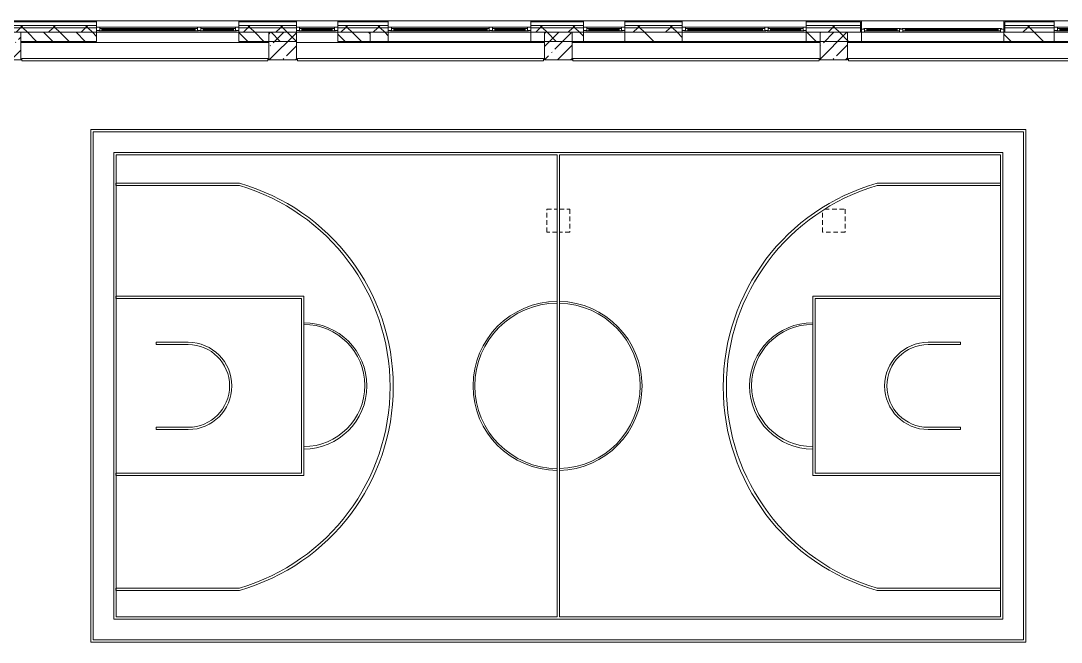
# Model space of a CAD drawing. Header units: millimetres. Extents: x -3238 to 193830, y -8553 to 29000.
# Drawn here: x 101717 to 124367, y 13824 to 27350 of the extents above; entities that cross this region are included whole.
import ezdxf

# ---------------------------------------------------------------- set-up
doc = ezdxf.new("R2010")
doc.units = ezdxf.units.MM
doc.linetypes.add('200_ШТРИХ__ш1_п0_6_', pattern=[160, 100, -60])
for name, color, linetype, lineweight in [('A-DETL-MBND-1', 7, '200_ШТРИХ__ш1_п0_6_', 9), ('A-GLAZ-2', 7, 'Continuous', 5), ('A-WALL', 7, 'Continuous', 9), ('A-WALL-3', 7, 'Continuous', 5), ('I-WALL-6', 7, 'Continuous', 5), ('S-COLS-3', 7, 'Continuous', 5)]:
    doc.layers.add(name, color=color, linetype=linetype, lineweight=lineweight)
doc.layers.add('A-FLOR-3', color=7, linetype='Continuous', lineweight=5, true_color=0xaaaaaa)
pattern_1 = [(45, (58957.15, 0), (-285.1231, 285.1231), []), (45, (59242.27, 0), (-285.1231, 285.1231), [504.031, -100.806, 16.764, -84.042])]
pattern_2 = [(45, (58957.15, 0), (-353.5534, 353.5534), []), (135, (58957.15, 0), (-353.5534, -353.5534), [])]

# ---------------------------------------------------------------- blocks, each defined once
blk = doc.blocks.new('BSC_Колонна _Прямоугольная - 600х600-V144-2_3_1_птичка')
at = {"layer": 'S-COLS-3'}
h = blk.add_hatch(dxfattribs=at)
h.set_pattern_fill('FP_167', color=256, style=0, pattern_type=2)
h.set_pattern_definition([(45, (-42460, -26800), (-285.123, 285.123), []), (45, (-42174.88, -26800), (-285.123, 285.123), [504.031, -100.806, 16.764, -84.042])])
h.paths.add_polyline_path([(-300, -300), (300, -300), (300, 300), (-300, 300), (-300, 145)])
for p, q in [((300, 300), (-300, 300)), ((-300, 300), (-300, -300)), ((300, -300), (300, 300)), ((-300, -300), (300, -300))]:
    blk.add_line(p, q, dxfattribs=at)
blk = doc.blocks.new('120_Окно_СКБ_2Ст - 120_Окно_СКБ_2Ст 2700х2500 _мал створка справа_ 2-23206922-2_3_1_птичка')
at = {"layer": 'A-GLAZ-2'}
for p, q in [((-1350, -75), (-1350, -5)), ((-1350, -5), (-1280, -5)), ((1350, -5), (-1350, -5)), ((-1280, -75), (-1350, -75)), ((-1350, -75), (-1300, -75)), ((-1280, -75), (-1300, -75)), ((-1300, -75), (-1300, -85)), ((-1300, -85), (470, -85)), ((470, -85), (-1300, -85)), ((-1280, -5), (-1280, -75)), ((450, -35), (-1280, -35)), ((-1280, -35), (-1280, -75)), ((-1230, -85), (-1230, -35)), ((-1230, -55), (400, -55)), ((400, -65), (-1230, -65)), ((400, -85), (400, -35)), ((450, -75), (450, -5)), ((450, -5), (520, -5)), ((450, -75), (450, -35)), ((520, -75), (450, -75)), ((470, -75), (450, -75)), ((470, -75), (500, -75)), ((470, -85), (470, -75)), ((520, -75), (500, -75)), ((500, -75), (500, -85)), ((500, -85), (1300, -85)), ((1300, -85), (500, -85)), ((520, -5), (520, -75)), ((1280, -35), (520, -35)), ((520, -35), (520, -75)), ((570, -85), (570, -35)), ((570, -55), (1230, -55)), ((1230, -65), (570, -65)), ((1230, -85), (1230, -35)), ((1280, -75), (1280, -5)), ((1280, -5), (1350, -5)), ((1280, -75), (1280, -35)), ((1350, -75), (1280, -75)), ((1300, -75), (1280, -75)), ((1300, -75), (1350, -75)), ((1300, -85), (1300, -75)), ((1350, -5), (1350, -75))]:
    blk.add_line(p, q, dxfattribs=at)
blk = doc.blocks.new('120_Окно_СКБ_2Ст - 120_Окно_СКБ_2Ст 3100х2500 _мал_створка слева_ 2-19089248-2_3_1_птичка')
at = {"layer": 'A-GLAZ-2'}
for p, q in [((-1550, -75), (-1550, -5)), ((-1550, -5), (-1480, -5)), ((1550, -5), (-1550, -5)), ((-1480, -75), (-1550, -75)), ((-1550, -75), (-1500, -75)), ((-1480, -75), (-1500, -75)), ((-1500, -75), (-1500, -85)), ((-1500, -85), (670, -85)), ((670, -85), (-1500, -85)), ((-1480, -5), (-1480, -75)), ((650, -35), (-1480, -35)), ((-1480, -35), (-1480, -75)), ((-1430, -85), (-1430, -35)), ((-1430, -55), (600, -55)), ((600, -65), (-1430, -65)), ((600, -85), (600, -35)), ((650, -75), (650, -5)), ((650, -5), (720, -5)), ((650, -75), (650, -35)), ((720, -75), (650, -75)), ((670, -75), (650, -75)), ((670, -75), (700, -75)), ((670, -85), (670, -75)), ((720, -75), (700, -75)), ((700, -75), (700, -85)), ((700, -85), (1500, -85)), ((1500, -85), (700, -85)), ((720, -5), (720, -75)), ((1480, -35), (720, -35)), ((720, -35), (720, -75)), ((770, -85), (770, -35)), ((770, -55), (1430, -55)), ((1430, -65), (770, -65)), ((1430, -85), (1430, -35)), ((1480, -75), (1480, -5)), ((1480, -5), (1550, -5)), ((1480, -75), (1480, -35)), ((1550, -75), (1480, -75)), ((1500, -75), (1480, -75)), ((1500, -75), (1550, -75)), ((1500, -85), (1500, -75)), ((1550, -5), (1550, -75))]:
    blk.add_line(p, q, dxfattribs=at)
blk = doc.blocks.new('120_Окно_СКБ_1Ст - 120_Окно_СКБ_1Ст 900х2500_h_-19906774-2_3_1_птичка')
at = {"layer": 'A-GLAZ-2'}
for p, q in [((-450, -75), (-450, -5)), ((-450, -5), (-380, -5)), ((450, -5), (-450, -5)), ((-380, -75), (-450, -75)), ((-450, -75), (-400, -75)), ((-380, -75), (-400, -75)), ((-400, -75), (-400, -85)), ((-400, -85), (400, -85)), ((400, -85), (-400, -85)), ((-380, -5), (-380, -75)), ((380, -35), (-380, -35)), ((-380, -35), (-380, -75)), ((-330, -85), (-330, -35)), ((-330, -55), (330, -55)), ((330, -65), (-330, -65)), ((330, -85), (330, -35)), ((380, -75), (380, -5)), ((380, -5), (450, -5)), ((380, -75), (380, -35)), ((450, -75), (380, -75)), ((400, -75), (380, -75)), ((400, -75), (450, -75)), ((400, -85), (400, -75)), ((450, -5), (450, -75))]:
    blk.add_line(p, q, dxfattribs=at)
blk = doc.blocks.new('120_Окно_СКБ_2Ст - 120_Окно_СКБ_2Ст 3100х2500 _мал_створка слева_-22274797-2_3_1_птичка')
at = {"layer": 'A-GLAZ-2'}
for p, q in [((-1550, 45), (-1550, 115)), ((-1550, 115), (-1480, 115)), ((1550, 115), (-1550, 115)), ((-1480, 45), (-1550, 45)), ((-1550, 45), (-1500, 45)), ((-1480, 45), (-1500, 45)), ((-1500, 45), (-1500, 35)), ((-1500, 35), (670, 35)), ((670, 35), (-1500, 35)), ((-1480, 115), (-1480, 45)), ((650, 85), (-1480, 85)), ((-1480, 85), (-1480, 45)), ((-1430, 35), (-1430, 85)), ((-1430, 65), (600, 65)), ((600, 55), (-1430, 55)), ((600, 35), (600, 85)), ((650, 45), (650, 115)), ((650, 115), (720, 115)), ((650, 45), (650, 85)), ((720, 45), (650, 45)), ((670, 45), (650, 45)), ((670, 45), (700, 45)), ((670, 35), (670, 45)), ((720, 45), (700, 45)), ((700, 45), (700, 35)), ((700, 35), (1500, 35)), ((1500, 35), (700, 35)), ((720, 115), (720, 45)), ((1480, 85), (720, 85)), ((720, 85), (720, 45)), ((770, 35), (770, 85)), ((770, 65), (1430, 65)), ((1430, 55), (770, 55)), ((1430, 35), (1430, 85)), ((1480, 45), (1480, 115)), ((1480, 115), (1550, 115)), ((1480, 45), (1480, 85)), ((1550, 45), (1480, 45)), ((1500, 45), (1480, 45)), ((1500, 45), (1550, 45)), ((1500, 35), (1500, 45)), ((1550, 115), (1550, 45))]:
    blk.add_line(p, q, dxfattribs=at)
blk = doc.blocks.new('BSC_Колонна _Прямоугольная - 500х500-33455413-2_3_1_птичка')
at = {"layer": 'A-DETL-MBND-1'}
for p, q in [((-250, 250), (-23, 250)), ((-250, -250), (-250, 250)), ((27, 250), (250, 250)), ((250, 250), (250, -250)), ((-23, -250), (-250, -250)), ((250, -250), (27, -250))]:
    blk.add_line(p, q, dxfattribs=at)
blk = doc.blocks.new('BSC_Колонна _Прямоугольная - 500х500-V226-2_3_1_птичка')
at = {"layer": 'A-DETL-MBND-1'}
for p, q in [((-198, 250), (250, 250)), ((250, 250), (250, -250)), ((-250, -250), (-250, 216)), ((250, -250), (-250, -250))]:
    blk.add_line(p, q, dxfattribs=at)

msp = doc.modelspace()

# ---------------------------------------------------------------- hatches: boundary and pattern name
at = {"layer": 'A-WALL-3'}
h = msp.add_hatch(dxfattribs=at)
h.set_pattern_fill('FP_151', color=256, style=0, pattern_type=2)
h.set_pattern_definition(pattern_2)
h.paths.add_polyline_path([(152117.2, 27200), (152117.2, 27250), (139307.2, 27250), (139307.2, 27200), (152017.2, 27200)])
h.paths.add_polyline_path([(136807.2, 27200), (136807.2, 27250), (135297.2, 27250), (135297.2, 27200), (136003.2, 27200)])
h.paths.add_polyline_path([(125117.2, 27200), (126917.2, 27200), (126917.2, 27250), (125117.2, 27250)])
h.paths.add_polyline_path([(127817.2, 27200), (133197.2, 27200), (133197.2, 27250), (127817.2, 27250)])
h.paths.add_polyline_path([(124217.2, 27200), (124217.2, 27250), (123137.2, 27250), (123137.2, 27200), (123912.4, 27200)])
h.paths.add_polyline_path([(112817.3, 27200), (113967, 27200), (113967, 27250), (112817.3, 27250)])
h.paths.add_polyline_path([(109717.3, 27200), (109717.3, 27250), (108617.4, 27250), (108617.4, 27200), (108937.7, 27200)])
h.paths.add_polyline_path([(114867, 27200), (116117.2, 27200), (116117.2, 27250), (114867, 27250)])
h.paths.add_polyline_path([(107717.4, 27200), (107717.4, 27250), (106464.2, 27250), (106464.2, 27200), (106855.7, 27200)])
h.paths.add_polyline_path([(119997.2, 27200), (119997.2, 27250), (118817.2, 27250), (118817.2, 27200), (119712.4, 27200)])
h.paths.add_polyline_path([(103364.2, 27200), (103364.2, 27250), (100967.2, 27250), (100967.2, 27200), (102691.8, 27200)])
h = msp.add_hatch(dxfattribs=at)
h.set_pattern_fill('FP_151', color=256, style=0, pattern_type=2)
h.set_pattern_definition(pattern_2)
h.paths.add_polyline_path([(152017.2, 27100), (152017.2, 27200), (139307.2, 27200), (139307.2, 27100), (148495, 27100)])
h.paths.add_polyline_path([(136003.2, 27100), (136807.2, 27100), (136807.2, 27200), (135297.2, 27200), (135297.2, 27100), (135707.2, 27100)])
h.paths.add_polyline_path([(125593.4, 27100), (126917.2, 27100), (126917.2, 27200), (125117.2, 27200), (125117.2, 27100)])
h.paths.add_polyline_path([(129267.2, 27100), (133197.2, 27100), (133197.2, 27200), (127817.2, 27200), (127817.2, 27100)])
h.paths.add_polyline_path([(119347.5, 27100), (119997.2, 27100), (119997.2, 27200), (118817.2, 27200), (118817.2, 27100)])
h.paths.add_polyline_path([(123511.5, 27100), (124217.2, 27100), (124217.2, 27200), (123137.2, 27200), (123137.2, 27100)])
h.paths.add_polyline_path([(113101.6, 27100), (113967, 27100), (113967, 27200), (112817.3, 27200), (112817.3, 27100)])
h.paths.add_polyline_path([(114867, 27100), (116117.2, 27100), (116117.2, 27200), (114867, 27200)])
h.paths.add_polyline_path([(109322, 27100), (109717.3, 27100), (109717.3, 27200), (108617.4, 27200), (108617.4, 27100), (108937.7, 27100)])
h.paths.add_polyline_path([(103364.2, 27100), (103364.2, 27200), (101017.2, 27200), (101017.2, 27100), (102691.8, 27100)])
h.paths.add_polyline_path([(106464.2, 27100), (107717.4, 27100), (107717.4, 27200), (106464.2, 27200)])
h = msp.add_hatch(dxfattribs=at)
h.set_pattern_fill('FP_161', color=256, style=0, pattern_type=2)
h.set_pattern_definition([(135, (58957.15, 0), (-176.7767, -176.7767), [])])
h.paths.add_polyline_path([(107717.4, 26900), (107717.4, 27100), (106464.2, 27100), (106464.2, 26900), (106855.7, 26900)])
h.paths.add_polyline_path([(103364.2, 26900), (103364.2, 27100), (101717.2, 27100), (101717.2, 26900), (102691.8, 26900)])
h.paths.add_polyline_path([(108617.4, 26900), (109322, 26900), (109322, 27100), (108617.4, 27100), (108617.4, 26945.3)])
at = {"layer": 'I-WALL-6'}
h = msp.add_hatch(dxfattribs=at)
h.set_pattern_fill('FP_162', color=256, style=0, pattern_type=2)
h.set_pattern_definition([(135, (58957.15, 0), (-353.5534, -353.5534), [])])
h.paths.add_polyline_path([(139607.2, 26900), (139607.2, 27100), (139307.2, 27100), (139307.2, 26900)])
h.paths.add_polyline_path([(140107.2, 26900), (143157.2, 26900), (143157.2, 27100), (140107.2, 27100), (140107.2, 26945.3)])
h.paths.add_polyline_path([(132997.2, 26900), (133197.2, 26900), (133197.2, 27100), (132997.2, 27100), (132997.2, 26945.3)])
h.paths.add_polyline_path([(131839.3, 26900), (132497.2, 26900), (132497.2, 27100), (129767.2, 27100), (129767.2, 26900)])
h.paths.add_polyline_path([(135707.2, 26900), (135707.2, 27100), (135297.2, 27100), (135297.2, 26900)])
h.paths.add_polyline_path([(128716.4, 26900), (129267.2, 26900), (129267.2, 27100), (127817.2, 27100), (127817.2, 26900)])
h.paths.add_polyline_path([(126917.2, 26900), (126917.2, 27100), (125717.2, 27100), (125717.2, 26900)])
h.paths.add_polyline_path([(136207.2, 26900), (136807.2, 26900), (136807.2, 27100), (136207.2, 27100), (136207.2, 26945.3)])
h.paths.add_polyline_path([(123422, 26900), (124217.2, 26900), (124217.2, 27100), (123117.2, 27100), (123117.2, 26900)])
h.paths.add_polyline_path([(120017.2, 26900), (120017.2, 27100), (118817.2, 27100), (118817.2, 26900), (119347.5, 26900)])
h.paths.add_polyline_path([(114867, 26900), (116117.2, 26900), (116117.2, 27100), (114867, 27100), (114867, 26945.3)])
h.paths.add_polyline_path([(112817.3, 26900), (113967, 26900), (113967, 27100), (112817.3, 27100), (112817.3, 26945.3)])
h.paths.add_polyline_path([(109322, 26900), (109717.3, 26900), (109717.3, 27100), (109322, 27100), (109322, 26945.3)])
at = {"layer": 'S-COLS-3'}
h = msp.add_hatch(dxfattribs=at)
h.set_pattern_fill('FP_159', color=256, style=0, pattern_type=2)
h.set_pattern_definition(pattern_1)
h.paths.add_polyline_path([(107717.2, 26500), (107717.2, 27100), (107117.2, 27100), (107117.2, 26500)])
h = msp.add_hatch(dxfattribs=at)
h.set_pattern_fill('FP_159', color=256, style=0, pattern_type=2)
h.set_pattern_definition(pattern_1)
h.paths.add_polyline_path([(113117.2, 26500), (113717.2, 26500), (113717.2, 27100), (113117.2, 27100), (113117.2, 26945.3)])
h = msp.add_hatch(dxfattribs=at)
h.set_pattern_fill('FP_159', color=256, style=0, pattern_type=2)
h.set_pattern_definition(pattern_1)
h.paths.add_polyline_path([(119717.2, 26500), (119717.2, 27100), (119117.2, 27100), (119117.2, 26500), (119347.5, 26500)])

# ---------------------------------------------------------------- linework, layer by layer
at = {"layer": 'A-FLOR-3'}
for p, q in [((101737.2, 26880), (101717.2, 26880)), ((107717.4, 26880), (107717.4, 26500)), ((123597.2, 24981.3), (103240.8, 24981.3)), ((103240.8, 24981.3), (103240.8, 13824.4)), ((103290.8, 13874.4), (103290.8, 24931.3)), ((103290.8, 24931.3), (123547.2, 24931.3)), ((123547.2, 24931.3), (123547.2, 13874.4)), ((123597.2, 13824.4), (123597.2, 24981.3)), ((123097.2, 24481.3), (103740.8, 24481.3)), ((103740.8, 24481.3), (103740.8, 14324.4)), ((123097.2, 14324.4), (123097.2, 24481.3)), ((103790.8, 14374.4), (103790.8, 24431.3)), ((103790.8, 24431.3), (113394, 24431.3)), ((113394, 24431.3), (113394, 14374.4)), ((113444, 14374.4), (113444, 24431.3)), ((113444, 24431.3), (123047.2, 24431.3)), ((123047.2, 24431.3), (123047.2, 14374.4)), ((106476.8, 23812.8), (103787.2, 23812.8)), ((103787.2, 23812.8), (103787.2, 23762.8)), ((123047.2, 23812.8), (120357.5, 23812.8)), ((103787.2, 23762.8), (106476.8, 23762.8)), ((120357.5, 23762.8), (123047.2, 23762.8)), ((107876.8, 21352.8), (103787.2, 21352.8)), ((103787.2, 21352.8), (103787.2, 21302.8)), ((103787.2, 21302.8), (107826.8, 21302.8)), ((107826.8, 21302.8), (107826.8, 17502.8)), ((107876.8, 17452.8), (107876.8, 21352.8)), ((118957.5, 21352.8), (118957.5, 17452.8)), ((123047.2, 21352.8), (118957.5, 21352.8)), ((119007.5, 17502.8), (119007.5, 21302.8)), ((119007.5, 21302.8), (123047.2, 21302.8)), ((104662.2, 20352.8), (104662.2, 20302.8)), ((105362.2, 20352.8), (104662.2, 20352.8)), ((104662.2, 20302.8), (105362.2, 20302.8)), ((122172.2, 20352.8), (121472.2, 20352.8)), ((121472.2, 20302.8), (122172.2, 20302.8)), ((122172.2, 20302.8), (122172.2, 20352.8)), ((105362.2, 18502.8), (104662.2, 18502.8)), ((104662.2, 18502.8), (104662.2, 18452.8)), ((104662.2, 18452.8), (105362.2, 18452.8)), ((122172.2, 18502.8), (121472.2, 18502.8)), ((121472.2, 18452.8), (122172.2, 18452.8)), ((122172.2, 18452.8), (122172.2, 18502.8)), ((107826.8, 17502.8), (103787.2, 17502.8)), ((103787.2, 17502.8), (103787.2, 17452.8)), ((103787.2, 17452.8), (107876.8, 17452.8)), ((118957.5, 17452.8), (123047.2, 17452.8)), ((123047.2, 17502.8), (119007.5, 17502.8)), ((106476.8, 15002.8), (103787.2, 15002.8)), ((103787.2, 15002.8), (103787.2, 14952.8)), ((103787.2, 14952.8), (106476.8, 14952.8)), ((123047.2, 15002.8), (120357.5, 15002.8)), ((120357.5, 14952.8), (123047.2, 14952.8)), ((103740.8, 14324.4), (123097.2, 14324.4)), ((113394, 14374.4), (103790.8, 14374.4)), ((123047.2, 14374.4), (113444, 14374.4)), ((103240.8, 13824.4), (123597.2, 13824.4)), ((123547.2, 13874.4), (103290.8, 13874.4))]:
    msp.add_line(p, q, dxfattribs=at)
for centre, radius, start, end in [((105222.2, 19382.8), 4604.2, 285.81331, 74.18669), ((121612.1, 19382.8), 4604.2, 105.81331, 254.18669), ((105192.6, 19382.8), 4564.4, 286.34112, 73.65888), ((121641.7, 19382.8), 4564.4, 106.34112, 253.65888), ((113402.3, 19403.3), 1840, 90.26005, 180), ((113402.3, 19403.3), 1800, 90.26583, 180), ((113402.3, 19403.3), 1840, 0, 88.70133), ((113402.3, 19403.3), 1800, 0, 88.67247), ((107876.8, 19402.8), 1375, 270, 90), ((107876.8, 19411.7), 1330, 270, 90), ((118957.5, 19402.8), 1375, 90, 270), ((118957.5, 19411.7), 1330, 90, 270), ((105362.2, 19402.8), 950, 270, 90), ((105362.2, 19402.8), 900, 270, 90), ((121472.2, 19402.8), 950, 90, 270), ((121472.2, 19402.8), 900, 90, 270), ((113402.3, 19403.3), 1840, 180, 269.73995), ((113402.3, 19403.3), 1800, 180, 269.73417), ((113402.3, 19403.3), 1800, 271.32753, 360), ((113402.3, 19403.3), 1840, 271.29867, 360)]:
    msp.add_arc(centre, radius, start, end, dxfattribs=at)
at = {"layer": 'A-WALL'}
for p, q in [((103364.2, 27330), (100887.2, 27330)), ((103364.2, 27250), (100967.2, 27250)), ((103364.2, 27200), (101017.2, 27200)), ((107717.4, 27330), (106464.2, 27330)), ((107717.4, 27250), (106464.2, 27250)), ((107717.4, 27200), (106464.2, 27200)), ((109717.3, 27330), (108617.4, 27330)), ((109717.3, 27250), (108617.4, 27250)), ((109717.3, 27200), (108617.4, 27200)), ((113967, 27330), (112817.3, 27330)), ((113967, 27250), (112817.3, 27250)), ((113967, 27200), (112817.3, 27200)), ((116117.2, 27330), (114867, 27330)), ((116117.2, 27250), (114867, 27250)), ((116117.2, 27200), (114867, 27200)), ((119997.2, 27330), (118817.2, 27330)), ((119997.2, 27250), (118817.2, 27250)), ((119997.2, 27200), (118817.2, 27200)), ((119997.2, 27100), (119997.2, 27330)), ((123137.2, 27330), (123137.2, 27100)), ((124217.2, 27330), (123137.2, 27330)), ((124217.2, 27250), (123137.2, 27250)), ((124217.2, 27200), (123137.2, 27200)), ((103364.2, 27100), (101717.2, 27100)), ((101717.2, 27100), (103364.2, 27100)), ((107717.4, 27100), (106464.2, 27100)), ((106464.2, 27100), (107717.4, 27100)), ((109322, 27100), (108617.4, 27100)), ((108617.4, 27100), (109717.3, 27100)), ((109322, 26900), (109322, 27100)), ((113967, 27100), (112817.3, 27100)), ((116117.2, 27100), (114867, 27100)), ((120017.2, 27100), (118817.2, 27100)), ((124217.2, 27100), (123117.2, 27100))]:
    msp.add_line(p, q, dxfattribs=at)
at = {"layer": 'A-WALL-3'}
for p, q in [((100867.2, 27350), (113967, 27350)), ((103364.2, 27100), (103364.2, 27350)), ((106464.2, 27350), (106464.2, 27100)), ((107717.4, 27100), (107717.4, 27350)), ((108617.4, 27350), (108617.4, 27100)), ((109717.3, 27100), (109717.3, 27350)), ((112817.3, 27350), (112817.3, 27100)), ((113967, 27100), (113967, 27350)), ((152267.2, 27350), (113967, 27350)), ((114867, 27350), (114867, 27100)), ((116117.2, 27100), (116117.2, 27350)), ((118817.2, 27350), (118817.2, 27100)), ((120017.2, 27100), (120017.2, 27350)), ((123117.2, 27350), (123117.2, 27100)), ((124217.2, 27100), (124217.2, 27350)), ((103364.2, 26900), (103364.2, 27100)), ((106464.2, 27100), (103364.2, 27100)), ((106464.2, 27100), (106464.2, 26900)), ((107717.4, 26900), (107717.4, 27100)), ((108617.4, 27100), (107717.4, 27100)), ((108617.4, 27100), (108617.4, 26900)), ((101717.2, 26900), (103364.2, 26900)), ((106464.2, 26900), (107717.4, 26900)), ((108617.4, 26900), (109322, 26900))]:
    msp.add_line(p, q, dxfattribs=at)
at = {"layer": 'I-WALL-6'}
for p, q in [((103364.2, 27100), (106464.2, 27100)), ((107717.4, 27100), (108617.4, 27100)), ((109717.3, 26900), (109717.3, 27100)), ((109717.3, 27100), (112817.3, 27100)), ((112817.3, 27100), (112817.3, 26900)), ((113967, 26900), (113967, 27100)), ((113967, 27100), (114867, 27100)), ((114867, 27100), (114867, 26900)), ((116117.2, 26900), (116117.2, 27100)), ((116117.2, 27100), (118817.2, 27100)), ((118817.2, 27100), (118817.2, 26900)), ((120017.2, 26900), (120017.2, 27100)), ((120017.2, 27100), (123117.2, 27100)), ((123117.2, 27100), (123117.2, 26900)), ((124217.2, 26900), (124217.2, 27100)), ((124217.2, 27100), (125097.2, 27100)), ((101737.2, 26900), (101737.2, 26880)), ((107117.2, 26880), (101737.2, 26880)), ((113117.2, 26880), (107717.2, 26880)), ((109322, 26900), (125117.2, 26900)), ((119117.2, 26880), (113717.2, 26880)), ((125097.2, 26880), (119717.2, 26880)), ((101738.2, 26530), (107097.2, 26530)), ((101738.2, 26530), (101738.2, 26480)), ((107097.2, 26480), (107097.2, 26530)), ((107738.4, 26529), (113096.2, 26529)), ((107738.4, 26529), (107738.4, 26479)), ((113096.2, 26479), (113096.2, 26529)), ((113737.2, 26529), (119097.2, 26529)), ((113737.2, 26529), (113737.2, 26479)), ((119097.2, 26479), (119097.2, 26529)), ((119738.2, 26529), (125117.2, 26529)), ((119738.2, 26529), (119738.2, 26479)), ((107097.2, 26480), (101738.2, 26480)), ((113096.2, 26479), (107738.4, 26479)), ((119097.2, 26479), (113737.2, 26479)), ((125117.7, 26479), (119738.2, 26479))]:
    msp.add_line(p, q, dxfattribs=at)
at = {"layer": 'S-COLS-3'}
for p, q in [((107717.2, 27100), (107117.2, 27100)), ((107117.2, 27100), (107117.2, 26500)), ((107717.2, 26500), (107717.2, 27100)), ((113717.2, 27100), (113117.2, 27100)), ((113117.2, 27100), (113117.2, 26500)), ((113717.2, 26500), (113717.2, 27100)), ((119717.2, 27100), (119117.2, 27100)), ((119117.2, 27100), (119117.2, 26500)), ((119717.2, 26500), (119717.2, 27100)), ((107117.2, 26500), (107717.2, 26500)), ((113117.2, 26500), (113717.2, 26500)), ((119117.2, 26500), (119717.2, 26500))]:
    msp.add_line(p, q, dxfattribs=at)

# ---------------------------------------------------------------- block references
at = {"layer": 'A-DETL-MBND-1'}
for name, p in [('BSC_Колонна _Прямоугольная - 500х500-33455413-2_3_1_птичка', (113417.2, 23000)), ('BSC_Колонна _Прямоугольная - 500х500-V226-2_3_1_птичка', (119417.2, 23000))]:
    msp.add_blockref(name, p, dxfattribs=at)
at = {"layer": 'A-GLAZ-2'}
for name, p in [('120_Окно_СКБ_2Ст - 120_Окно_СКБ_2Ст 3100х2500 _мал_створка слева_ 2-19089248-2_3_1_птичка', (104914.2, 27215)), ('120_Окно_СКБ_1Ст - 120_Окно_СКБ_1Ст 900х2500_h_-19906774-2_3_1_птичка', (108167.4, 27215)), ('120_Окно_СКБ_2Ст - 120_Окно_СКБ_2Ст 3100х2500 _мал_створка слева_ 2-19089248-2_3_1_птичка', (111267.3, 27215)), ('120_Окно_СКБ_1Ст - 120_Окно_СКБ_1Ст 900х2500_h_-19906774-2_3_1_птичка', (114417, 27215)), ('120_Окно_СКБ_2Ст - 120_Окно_СКБ_2Ст 2700х2500 _мал створка справа_ 2-23206922-2_3_1_птичка', (117467.2, 27215)), ('120_Окно_СКБ_1Ст - 120_Окно_СКБ_1Ст 900х2500_h_-19906774-2_3_1_птичка', (124667.2, 27215))]:
    msp.add_blockref(name, p, dxfattribs=at)
at = {"layer": 'A-GLAZ-2', "rotation": 180}
msp.add_blockref('120_Окно_СКБ_2Ст - 120_Окно_СКБ_2Ст 3100х2500 _мал_створка слева_-22274797-2_3_1_птичка', (121567.2, 27215), dxfattribs=at)
at = {"layer": 'S-COLS-3'}
msp.add_blockref('BSC_Колонна _Прямоугольная - 600х600-V144-2_3_1_птичка', (101417.2, 26800), dxfattribs=at)

doc.saveas('drawing.dxf')
